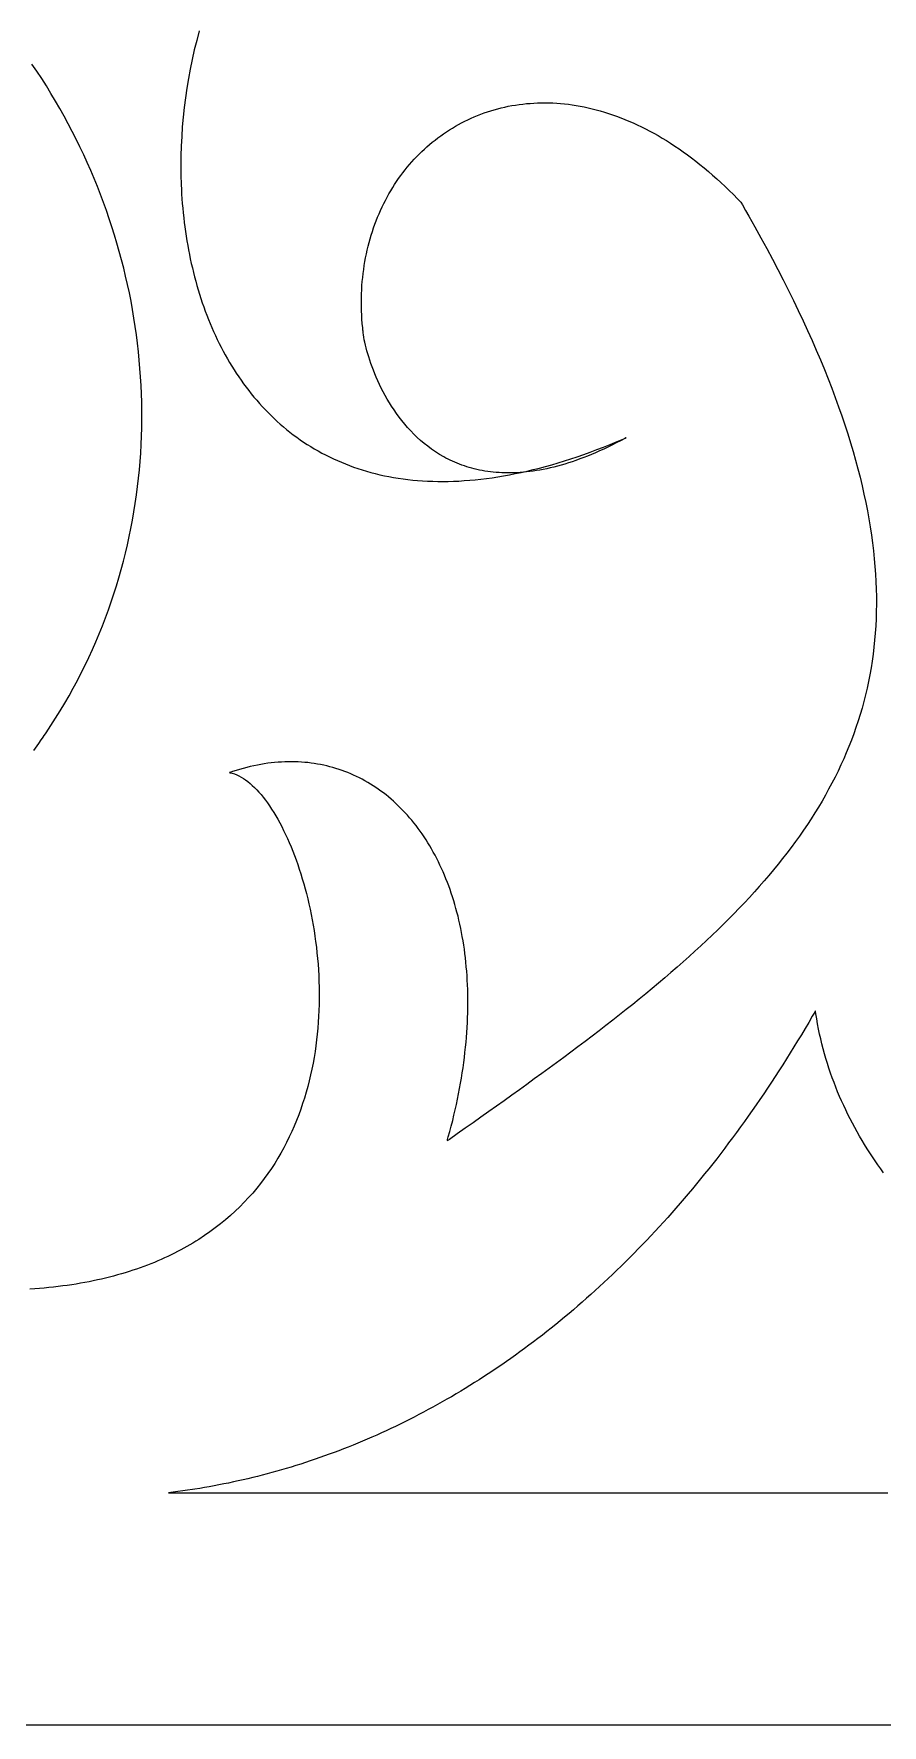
# Model space of a CAD drawing. Extents: x -53 to 64, y 95 to 135.
# Drawn here: x -22.83 to -11.59, y 95.46 to 117.87 of the extents above; entities that cross this region are included whole.
import ezdxf

# ---------------------------------------------------------------- set-up
doc = ezdxf.new("R2010")
doc.units = 0
doc.header["$MEASUREMENT"] = 0
doc.layers.add('LAYER_1', color=18, linetype='CONTINUOUS')

msp = doc.modelspace()

# ---------------------------------------------------------------- linework, layer by layer
at = {"layer": 'LAYER_1'}
for points in [[(-20.636, 117.913), (-20.669, 117.787), (-20.7, 117.662), (-20.729, 117.535), (-20.754, 117.408), (-20.778, 117.281), (-20.799, 117.153), (-20.818, 117.025), (-20.834, 116.897), (-20.847, 116.769), (-20.859, 116.641), (-20.867, 116.513), (-20.874, 116.385), (-20.877, 116.257), (-20.879, 116.13), (-20.878, 116.003), (-20.874, 115.876), (-20.871, 115.813), (-20.868, 115.75), (-20.864, 115.687), (-20.859, 115.625), (-20.854, 115.562), (-20.848, 115.5), (-20.841, 115.438), (-20.834, 115.376), (-20.826, 115.315), (-20.817, 115.253), (-20.808, 115.192), (-20.799, 115.131), (-20.788, 115.071), (-20.777, 115.01), (-20.765, 114.95), (-20.753, 114.891), (-20.74, 114.831), (-20.726, 114.772), (-20.712, 114.713), (-20.697, 114.655), (-20.682, 114.596), (-20.666, 114.539), (-20.649, 114.481), (-20.631, 114.424), (-20.613, 114.367), (-20.594, 114.311), (-20.575, 114.255), (-20.555, 114.2), (-20.534, 114.145), (-20.513, 114.09), (-20.49, 114.036), (-20.468, 113.982), (-20.444, 113.929), (-20.42, 113.876), (-20.396, 113.823), (-20.37, 113.772), (-20.344, 113.72), (-20.318, 113.669), (-20.29, 113.619), (-20.262, 113.569), (-20.234, 113.52), (-20.204, 113.472), (-20.174, 113.423), (-20.144, 113.376), (-20.112, 113.329), (-20.08, 113.283), (-20.048, 113.237), (-20.014, 113.192), (-19.98, 113.147), (-19.946, 113.103), (-19.91, 113.06), (-19.874, 113.018), (-19.838, 112.976), (-19.8, 112.934), (-19.762, 112.894), (-19.723, 112.854), (-19.684, 112.815), (-19.644, 112.777), (-19.603, 112.739), (-19.562, 112.702), (-19.52, 112.666), (-19.477, 112.63), (-19.433, 112.596), (-19.389, 112.562), (-19.344, 112.528), (-19.299, 112.496), (-19.253, 112.465), (-19.206, 112.434), (-19.158, 112.404), (-19.11, 112.375), (-19.061, 112.347), (-19.011, 112.319), (-18.961, 112.293), (-18.91, 112.267), (-18.858, 112.243), (-18.805, 112.219), (-18.752, 112.196), (-18.698, 112.174), (-18.644, 112.153), (-18.589, 112.133), (-18.533, 112.114), (-18.476, 112.096), (-18.419, 112.078), (-18.361, 112.062), (-18.302, 112.047), (-18.243, 112.032), (-18.182, 112.019), (-18.122, 112.007), (-18.06, 111.996), (-17.998, 111.986), (-17.935, 111.977), (-17.871, 111.968), (-17.807, 111.961), (-17.742, 111.956), (-17.676, 111.951), (-17.609, 111.947), (-17.542, 111.944), (-17.474, 111.943), (-17.405, 111.943), (-17.336, 111.943), (-17.266, 111.945), (-17.195, 111.948), (-17.124, 111.953), (-17.051, 111.958), (-16.978, 111.965), (-16.905, 111.973), (-16.83, 111.982), (-16.755, 111.992), (-16.679, 112.004), (-16.603, 112.016), (-16.525, 112.03), (-16.447, 112.046), (-16.368, 112.062), (-16.289, 112.08), (-16.209, 112.099), (-16.128, 112.12), (-16.046, 112.141), (-15.964, 112.164), (-15.88, 112.189), (-15.797, 112.214), (-15.712, 112.242), (-15.627, 112.27), (-15.54, 112.3), (-15.454, 112.331), (-15.366, 112.364), (-15.278, 112.398), (-15.189, 112.433), (-15.099, 112.47), (-15.008, 112.508), (-14.986, 112.518), (-14.98, 112.521), (-14.978, 112.521), (-14.978, 112.521), (-14.978, 112.521), (-14.979, 112.521), (-14.983, 112.519), (-14.997, 112.511), (-15.054, 112.481), (-15.111, 112.452), (-15.166, 112.424), (-15.222, 112.397), (-15.276, 112.371), (-15.33, 112.347), (-15.384, 112.323), (-15.437, 112.301), (-15.489, 112.279), (-15.541, 112.259), (-15.593, 112.24), (-15.643, 112.221), (-15.694, 112.204), (-15.743, 112.188), (-15.792, 112.173), (-15.841, 112.159), (-15.889, 112.145), (-15.936, 112.133), (-15.983, 112.122), (-16.03, 112.111), (-16.076, 112.102), (-16.121, 112.093), (-16.166, 112.086), (-16.21, 112.079), (-16.254, 112.073), (-16.297, 112.068), (-16.34, 112.064), (-16.382, 112.06), (-16.424, 112.058), (-16.465, 112.056), (-16.506, 112.055), (-16.546, 112.055), (-16.586, 112.055), (-16.625, 112.057), (-16.663, 112.059), (-16.702, 112.062), (-16.739, 112.065), (-16.777, 112.069), (-16.813, 112.074), (-16.849, 112.08), (-16.885, 112.086), (-16.921, 112.093), (-16.955, 112.101), (-16.99, 112.109), (-17.024, 112.118), (-17.057, 112.128), (-17.09, 112.138), (-17.122, 112.148), (-17.154, 112.16), (-17.186, 112.171), (-17.217, 112.184), (-17.248, 112.197), (-17.278, 112.21), (-17.308, 112.224), (-17.337, 112.238), (-17.366, 112.253), (-17.394, 112.269), (-17.45, 112.301), (-17.503, 112.335), (-17.556, 112.37), (-17.606, 112.408), (-17.655, 112.446), (-17.702, 112.486), (-17.747, 112.527), (-17.791, 112.57), (-17.833, 112.613), (-17.874, 112.657), (-17.913, 112.703), (-17.951, 112.748), (-17.987, 112.795), (-18.021, 112.842), (-18.054, 112.89), (-18.086, 112.938), (-18.116, 112.986), (-18.145, 113.035), (-18.173, 113.083), (-18.199, 113.132), (-18.224, 113.18), (-18.247, 113.228), (-18.269, 113.276), (-18.29, 113.323), (-18.31, 113.37), (-18.328, 113.416), (-18.345, 113.461), (-18.361, 113.506), (-18.376, 113.55), (-18.389, 113.592), (-18.402, 113.634), (-18.413, 113.674), (-18.423, 113.713), (-18.432, 113.75), (-18.44, 113.786), (-18.448, 113.821), (-18.454, 113.854), (-18.459, 113.884), (-18.463, 113.913), (-18.464, 113.927), (-18.464, 113.929), (-18.465, 113.93), (-18.465, 113.931), (-18.465, 113.933), (-18.467, 113.947), (-18.469, 113.976), (-18.475, 114.034), (-18.479, 114.091), (-18.482, 114.148), (-18.485, 114.205), (-18.486, 114.261), (-18.486, 114.317), (-18.486, 114.372), (-18.484, 114.428), (-18.482, 114.483), (-18.479, 114.537), (-18.474, 114.591), (-18.469, 114.645), (-18.463, 114.698), (-18.456, 114.751), (-18.449, 114.804), (-18.44, 114.856), (-18.43, 114.907), (-18.42, 114.958), (-18.409, 115.009), (-18.397, 115.059), (-18.384, 115.109), (-18.37, 115.158), (-18.356, 115.207), (-18.341, 115.256), (-18.324, 115.303), (-18.308, 115.351), (-18.29, 115.398), (-18.271, 115.444), (-18.252, 115.49), (-18.232, 115.535), (-18.212, 115.58), (-18.19, 115.624), (-18.168, 115.667), (-18.145, 115.71), (-18.121, 115.753), (-18.097, 115.795), (-18.072, 115.836), (-18.046, 115.876), (-18.02, 115.916), (-17.993, 115.956), (-17.965, 115.995), (-17.937, 116.033), (-17.908, 116.07), (-17.878, 116.107), (-17.847, 116.143), (-17.816, 116.179), (-17.785, 116.214), (-17.753, 116.248), (-17.72, 116.281), (-17.686, 116.314), (-17.652, 116.346), (-17.618, 116.377), (-17.582, 116.408), (-17.547, 116.438), (-17.51, 116.467), (-17.474, 116.495), (-17.436, 116.523), (-17.398, 116.55), (-17.36, 116.576), (-17.321, 116.601), (-17.281, 116.626), (-17.241, 116.649), (-17.201, 116.672), (-17.16, 116.694), (-17.118, 116.716), (-17.076, 116.736), (-17.034, 116.756), (-16.991, 116.775), (-16.948, 116.792), (-16.904, 116.809), (-16.86, 116.826), (-16.815, 116.841), (-16.77, 116.855), (-16.725, 116.869), (-16.679, 116.882), (-16.633, 116.893), (-16.586, 116.904), (-16.54, 116.914), (-16.492, 116.923), (-16.445, 116.931), (-16.396, 116.938), (-16.348, 116.944), (-16.299, 116.949), (-16.25, 116.953), (-16.201, 116.957), (-16.151, 116.959), (-16.101, 116.96), (-16.051, 116.96), (-16.001, 116.959), (-15.95, 116.958), (-15.899, 116.955), (-15.847, 116.951), (-15.796, 116.946), (-15.744, 116.94), (-15.692, 116.933), (-15.639, 116.925), (-15.587, 116.915), (-15.534, 116.905), (-15.481, 116.894), (-15.428, 116.881), (-15.374, 116.868), (-15.321, 116.853), (-15.267, 116.837), (-15.213, 116.82), (-15.159, 116.802), (-15.105, 116.783), (-15.05, 116.762), (-14.996, 116.741), (-14.941, 116.718), (-14.886, 116.694), (-14.832, 116.669), (-14.777, 116.642), (-14.721, 116.615), (-14.666, 116.586), (-14.611, 116.556), (-14.556, 116.525), (-14.5, 116.492), (-14.445, 116.459), (-14.389, 116.424), (-14.334, 116.387), (-14.278, 116.35), (-14.223, 116.311), (-14.167, 116.271), (-14.111, 116.23), (-14.056, 116.187), (-14, 116.143), (-13.945, 116.098), (-13.889, 116.051), (-13.833, 116.003), (-13.778, 115.954), (-13.722, 115.903), (-13.667, 115.851), (-13.612, 115.798), (-13.556, 115.743), (-13.501, 115.687), (-13.474, 115.658), (-13.467, 115.651), (-13.463, 115.648), (-13.462, 115.646), (-13.461, 115.645), (-13.459, 115.643), (-13.438, 115.606), (-13.396, 115.533), (-13.354, 115.46), (-13.313, 115.387), (-13.273, 115.315), (-13.193, 115.172), (-13.116, 115.03), (-13.041, 114.889), (-12.968, 114.75), (-12.897, 114.612), (-12.828, 114.475), (-12.761, 114.34), (-12.697, 114.206), (-12.634, 114.073), (-12.574, 113.941), (-12.515, 113.811), (-12.459, 113.682), (-12.405, 113.554), (-12.352, 113.427), (-12.302, 113.302), (-12.254, 113.178), (-12.208, 113.054), (-12.163, 112.932), (-12.121, 112.812), (-12.081, 112.692), (-12.042, 112.573), (-12.006, 112.456), (-11.971, 112.339), (-11.938, 112.224), (-11.908, 112.11), (-11.879, 111.997), (-11.852, 111.884), (-11.827, 111.773), (-11.803, 111.663), (-11.782, 111.554), (-11.762, 111.446), (-11.744, 111.339), (-11.728, 111.232), (-11.714, 111.127), (-11.702, 111.023), (-11.691, 110.919), (-11.682, 110.817), (-11.675, 110.715), (-11.669, 110.615), (-11.665, 110.515), (-11.663, 110.416), (-11.663, 110.318), (-11.664, 110.221), (-11.667, 110.124), (-11.672, 110.028), (-11.678, 109.934), (-11.686, 109.84), (-11.696, 109.746), (-11.707, 109.654), (-11.72, 109.562), (-11.734, 109.471), (-11.75, 109.381), (-11.768, 109.291), (-11.787, 109.202), (-11.808, 109.114), (-11.83, 109.026), (-11.853, 108.939), (-11.879, 108.853), (-11.905, 108.768), (-11.934, 108.683), (-11.963, 108.598), (-11.994, 108.514), (-12.027, 108.431), (-12.061, 108.348), (-12.096, 108.266), (-12.133, 108.185), (-12.171, 108.104), (-12.211, 108.023), (-12.252, 107.943), (-12.295, 107.864), (-12.338, 107.785), (-12.383, 107.706), (-12.43, 107.628), (-12.478, 107.551), (-12.527, 107.473), (-12.577, 107.397), (-12.629, 107.32), (-12.682, 107.244), (-12.736, 107.169), (-12.791, 107.093), (-12.848, 107.018), (-12.906, 106.944), (-12.965, 106.87), (-13.025, 106.796), (-13.087, 106.722), (-13.15, 106.649), (-13.214, 106.576), (-13.279, 106.503), (-13.345, 106.43), (-13.412, 106.358), (-13.481, 106.286), (-13.55, 106.214), (-13.621, 106.143), (-13.693, 106.071), (-13.765, 106), (-13.839, 105.929), (-13.914, 105.858), (-13.99, 105.787), (-14.067, 105.716), (-14.145, 105.646), (-14.224, 105.575), (-14.304, 105.505), (-14.385, 105.435), (-14.467, 105.364), (-14.55, 105.294), (-14.634, 105.224), (-14.719, 105.154), (-14.805, 105.084), (-14.892, 105.013), (-14.979, 104.943), (-15.068, 104.873), (-15.157, 104.803), (-15.247, 104.733), (-15.338, 104.662), (-15.43, 104.592), (-15.523, 104.521), (-15.617, 104.451), (-15.711, 104.38), (-15.806, 104.309), (-15.902, 104.238), (-15.999, 104.167), (-16.096, 104.096), (-16.195, 104.024), (-16.293, 103.953), (-16.393, 103.881), (-16.494, 103.809), (-16.595, 103.736), (-16.697, 103.664), (-16.799, 103.591), (-16.902, 103.518), (-17.006, 103.444), (-17.11, 103.371), (-17.216, 103.297), (-17.321, 103.222), (-17.348, 103.204), (-17.349, 103.203), (-17.349, 103.204), (-17.349, 103.206), (-17.347, 103.211), (-17.345, 103.22), (-17.335, 103.256), (-17.315, 103.329), (-17.296, 103.401), (-17.277, 103.473), (-17.26, 103.545), (-17.243, 103.616), (-17.228, 103.687), (-17.213, 103.758), (-17.199, 103.828), (-17.185, 103.898), (-17.173, 103.968), (-17.161, 104.037), (-17.15, 104.106), (-17.14, 104.174), (-17.13, 104.242), (-17.122, 104.31), (-17.114, 104.377), (-17.107, 104.444), (-17.1, 104.51), (-17.095, 104.576), (-17.09, 104.641), (-17.085, 104.706), (-17.082, 104.771), (-17.079, 104.835), (-17.077, 104.899), (-17.076, 104.962), (-17.075, 105.025), (-17.076, 105.088), (-17.076, 105.15), (-17.078, 105.211), (-17.08, 105.272), (-17.083, 105.333), (-17.087, 105.393), (-17.091, 105.452), (-17.096, 105.511), (-17.102, 105.57), (-17.108, 105.628), (-17.115, 105.686), (-17.122, 105.743), (-17.131, 105.799), (-17.14, 105.855), (-17.149, 105.911), (-17.159, 105.966), (-17.17, 106.02), (-17.182, 106.074), (-17.194, 106.128), (-17.206, 106.18), (-17.22, 106.233), (-17.233, 106.284), (-17.248, 106.335), (-17.263, 106.386), (-17.279, 106.436), (-17.295, 106.485), (-17.312, 106.534), (-17.329, 106.583), (-17.347, 106.63), (-17.366, 106.677), (-17.385, 106.724), (-17.404, 106.77), (-17.424, 106.815), (-17.445, 106.859), (-17.466, 106.903), (-17.488, 106.947), (-17.511, 106.99), (-17.534, 107.032), (-17.557, 107.073), (-17.581, 107.114), (-17.605, 107.154), (-17.63, 107.194), (-17.656, 107.233), (-17.682, 107.271), (-17.708, 107.308), (-17.735, 107.345), (-17.762, 107.381), (-17.79, 107.417), (-17.818, 107.452), (-17.847, 107.486), (-17.876, 107.519), (-17.906, 107.552), (-17.936, 107.584), (-17.967, 107.615), (-17.998, 107.646), (-18.029, 107.675), (-18.061, 107.705), (-18.094, 107.733), (-18.127, 107.761), (-18.16, 107.788), (-18.193, 107.814), (-18.227, 107.839), (-18.262, 107.864), (-18.297, 107.888), (-18.332, 107.911), (-18.367, 107.933), (-18.403, 107.955), (-18.44, 107.976), (-18.476, 107.996), (-18.513, 108.015), (-18.551, 108.033), (-18.589, 108.051), (-18.627, 108.068), (-18.665, 108.084), (-18.704, 108.099), (-18.743, 108.113), (-18.783, 108.127), (-18.823, 108.139), (-18.863, 108.151), (-18.904, 108.162), (-18.944, 108.173), (-18.985, 108.182), (-19.027, 108.191), (-19.069, 108.198), (-19.111, 108.205), (-19.153, 108.211), (-19.196, 108.216), (-19.238, 108.22), (-19.282, 108.223), (-19.325, 108.226), (-19.369, 108.227), (-19.413, 108.228), (-19.457, 108.228), (-19.501, 108.226), (-19.546, 108.224), (-19.591, 108.221), (-19.636, 108.217), (-19.681, 108.213), (-19.727, 108.207), (-19.773, 108.2), (-19.819, 108.192), (-19.865, 108.184), (-19.912, 108.174), (-19.958, 108.164), (-20.005, 108.152), (-20.052, 108.14), (-20.1, 108.126), (-20.147, 108.112), (-20.195, 108.097), (-20.218, 108.089), (-20.23, 108.085), (-20.232, 108.084), (-20.233, 108.084), (-20.232, 108.084), (-20.231, 108.083), (-20.227, 108.083), (-20.198, 108.075), (-20.168, 108.066), (-20.139, 108.054), (-20.109, 108.041), (-20.08, 108.025), (-20.05, 108.007), (-20.021, 107.987), (-19.991, 107.965), (-19.962, 107.941), (-19.932, 107.915), (-19.903, 107.887), (-19.874, 107.858), (-19.845, 107.826), (-19.816, 107.793), (-19.788, 107.758), (-19.759, 107.721), (-19.731, 107.683), (-19.703, 107.642), (-19.676, 107.601), (-19.648, 107.557), (-19.621, 107.512), (-19.595, 107.466), (-19.568, 107.418), (-19.542, 107.369), (-19.517, 107.318), (-19.492, 107.266), (-19.467, 107.212), (-19.443, 107.158), (-19.419, 107.102), (-19.396, 107.044), (-19.374, 106.986), (-19.351, 106.926), (-19.33, 106.866), (-19.309, 106.804), (-19.289, 106.741), (-19.269, 106.677), (-19.25, 106.612), (-19.232, 106.546), (-19.215, 106.48), (-19.198, 106.412), (-19.182, 106.344), (-19.167, 106.274), (-19.152, 106.204), (-19.138, 106.134), (-19.126, 106.062), (-19.114, 105.99), (-19.103, 105.917), (-19.093, 105.844), (-19.083, 105.77), (-19.075, 105.696), (-19.068, 105.621), (-19.061, 105.546), (-19.056, 105.47), (-19.052, 105.394), (-19.049, 105.317), (-19.047, 105.241), (-19.046, 105.164), (-19.046, 105.086), (-19.047, 105.009), (-19.049, 104.931), (-19.053, 104.854), (-19.058, 104.776), (-19.064, 104.698), (-19.071, 104.62), (-19.08, 104.542), (-19.09, 104.465), (-19.101, 104.387), (-19.113, 104.309), (-19.127, 104.232), (-19.143, 104.154), (-19.159, 104.077), (-19.177, 104.001), (-19.197, 103.924), (-19.218, 103.848), (-19.241, 103.772), (-19.265, 103.697), (-19.29, 103.622), (-19.317, 103.548), (-19.346, 103.474), (-19.377, 103.401), (-19.408, 103.328), (-19.442, 103.256), (-19.477, 103.184), (-19.514, 103.113), (-19.553, 103.043), (-19.593, 102.974), (-19.635, 102.906), (-19.679, 102.838), (-19.725, 102.771), (-19.773, 102.705), (-19.822, 102.64), (-19.873, 102.576), (-19.926, 102.513), (-19.981, 102.452), (-20.038, 102.391), (-20.097, 102.331), (-20.158, 102.272), (-20.221, 102.215), (-20.286, 102.159), (-20.353, 102.104), (-20.422, 102.051), (-20.493, 101.998), (-20.566, 101.948), (-20.641, 101.898), (-20.68, 101.874), (-20.719, 101.85), (-20.758, 101.827), (-20.798, 101.804), (-20.839, 101.781), (-20.88, 101.759), (-20.922, 101.737), (-20.964, 101.715), (-21.007, 101.694), (-21.05, 101.673), (-21.094, 101.653), (-21.139, 101.633), (-21.184, 101.613), (-21.229, 101.594), (-21.276, 101.576), (-21.322, 101.557), (-21.37, 101.54), (-21.418, 101.522), (-21.466, 101.505), (-21.515, 101.489), (-21.565, 101.473), (-21.615, 101.457), (-21.666, 101.442), (-21.718, 101.427), (-21.77, 101.413), (-21.823, 101.399), (-21.876, 101.386), (-21.93, 101.373), (-21.984, 101.361), (-22.04, 101.349), (-22.095, 101.338), (-22.152, 101.327), (-22.209, 101.317), (-22.266, 101.307), (-22.325, 101.298), (-22.384, 101.289), (-22.443, 101.281), (-22.503, 101.273), (-22.564, 101.266), (-22.626, 101.259), (-22.688, 101.253), (-22.75, 101.247), (-22.814, 101.242), (-22.878, 101.238)], [(-22.827, 108.378), (-22.762, 108.471), (-22.729, 108.518), (-22.712, 108.542), (-22.704, 108.554), (-22.7, 108.56), (-22.698, 108.563), (-22.665, 108.611), (-22.601, 108.708), (-22.538, 108.805), (-22.477, 108.904), (-22.418, 109.003), (-22.36, 109.102), (-22.304, 109.203), (-22.25, 109.304), (-22.198, 109.406), (-22.147, 109.508), (-22.098, 109.611), (-22.05, 109.714), (-22.005, 109.818), (-21.961, 109.922), (-21.918, 110.027), (-21.878, 110.133), (-21.839, 110.239), (-21.801, 110.345), (-21.766, 110.452), (-21.732, 110.56), (-21.699, 110.667), (-21.669, 110.775), (-21.64, 110.884), (-21.612, 110.993), (-21.587, 111.102), (-21.562, 111.211), (-21.54, 111.321), (-21.519, 111.431), (-21.5, 111.541), (-21.482, 111.652), (-21.466, 111.763), (-21.452, 111.874), (-21.439, 111.985), (-21.428, 112.096), (-21.419, 112.208), (-21.411, 112.319), (-21.405, 112.431), (-21.4, 112.543), (-21.397, 112.655), (-21.395, 112.767), (-21.395, 112.879), (-21.397, 112.991), (-21.4, 113.103), (-21.405, 113.215), (-21.412, 113.327), (-21.42, 113.439), (-21.429, 113.551), (-21.44, 113.662), (-21.453, 113.774), (-21.467, 113.886), (-21.483, 113.997), (-21.5, 114.108), (-21.519, 114.219), (-21.539, 114.33), (-21.561, 114.441), (-21.585, 114.551), (-21.61, 114.661), (-21.636, 114.771), (-21.664, 114.881), (-21.694, 114.99), (-21.725, 115.099), (-21.758, 115.208), (-21.792, 115.316), (-21.827, 115.424), (-21.865, 115.531), (-21.903, 115.638), (-21.943, 115.745), (-21.985, 115.851), (-22.028, 115.957), (-22.073, 116.062), (-22.119, 116.167), (-22.166, 116.271), (-22.215, 116.375), (-22.266, 116.478), (-22.318, 116.581), (-22.371, 116.682), (-22.426, 116.784), (-22.482, 116.884), (-22.54, 116.984), (-22.6, 117.084), (-22.66, 117.183), (-22.722, 117.28), (-22.786, 117.378), (-22.851, 117.474)], [(-11.567, 102.782), (-11.605, 102.834), (-11.642, 102.886), (-11.679, 102.939), (-11.715, 102.992), (-11.75, 103.046), (-11.785, 103.1), (-11.819, 103.155), (-11.853, 103.211), (-11.886, 103.267), (-11.918, 103.323), (-11.949, 103.38), (-11.98, 103.438), (-12.01, 103.496), (-12.04, 103.555), (-12.069, 103.614), (-12.096, 103.673), (-12.124, 103.733), (-12.15, 103.794), (-12.176, 103.855), (-12.2, 103.916), (-12.224, 103.978), (-12.248, 104.04), (-12.27, 104.103), (-12.291, 104.166), (-12.312, 104.23), (-12.331, 104.294), (-12.35, 104.358), (-12.368, 104.423), (-12.385, 104.488), (-12.4, 104.554), (-12.415, 104.62), (-12.429, 104.686), (-12.442, 104.753), (-12.454, 104.82), (-12.465, 104.887), (-12.47, 104.921), (-12.47, 104.926), (-12.47, 104.926), (-12.471, 104.925), (-12.473, 104.922), (-12.476, 104.917), (-12.488, 104.896), (-12.512, 104.855), (-12.56, 104.773), (-12.608, 104.691), (-12.657, 104.609), (-12.706, 104.529), (-12.755, 104.449), (-12.804, 104.369), (-12.854, 104.29), (-12.904, 104.212), (-12.954, 104.134), (-13.004, 104.057), (-13.054, 103.98), (-13.105, 103.904), (-13.155, 103.829), (-13.206, 103.754), (-13.257, 103.68), (-13.309, 103.606), (-13.36, 103.533), (-13.412, 103.46), (-13.464, 103.388), (-13.516, 103.317), (-13.568, 103.246), (-13.621, 103.176), (-13.673, 103.106), (-13.726, 103.037), (-13.779, 102.968), (-13.832, 102.9), (-13.885, 102.833), (-13.939, 102.766), (-13.993, 102.7), (-14.047, 102.634), (-14.101, 102.569), (-14.155, 102.504), (-14.209, 102.44), (-14.264, 102.377), (-14.318, 102.314), (-14.373, 102.251), (-14.428, 102.189), (-14.483, 102.128), (-14.539, 102.067), (-14.594, 102.007), (-14.65, 101.947), (-14.706, 101.888), (-14.762, 101.83), (-14.818, 101.772), (-14.874, 101.714), (-14.931, 101.657), (-14.987, 101.601), (-15.044, 101.545), (-15.101, 101.49), (-15.158, 101.435), (-15.215, 101.381), (-15.272, 101.327), (-15.33, 101.274), (-15.387, 101.221), (-15.445, 101.169), (-15.503, 101.118), (-15.561, 101.067), (-15.619, 101.016), (-15.677, 100.966), (-15.735, 100.917), (-15.794, 100.868), (-15.853, 100.82), (-15.911, 100.772), (-15.97, 100.724), (-16.029, 100.678), (-16.088, 100.631), (-16.147, 100.586), (-16.207, 100.54), (-16.266, 100.496), (-16.326, 100.452), (-16.386, 100.408), (-16.445, 100.365), (-16.505, 100.322), (-16.565, 100.28), (-16.625, 100.238), (-16.686, 100.197), (-16.746, 100.157), (-16.806, 100.117), (-16.867, 100.077), (-16.928, 100.038), (-16.988, 100), (-17.049, 99.962), (-17.11, 99.924), (-17.171, 99.887), (-17.232, 99.85), (-17.293, 99.814), (-17.355, 99.779), (-17.416, 99.744), (-17.478, 99.709), (-17.539, 99.675), (-17.601, 99.642), (-17.662, 99.609), (-17.724, 99.576), (-17.786, 99.544), (-17.848, 99.513), (-17.91, 99.482), (-17.972, 99.451), (-18.034, 99.421), (-18.097, 99.392), (-18.159, 99.363), (-18.221, 99.334), (-18.284, 99.306), (-18.346, 99.278), (-18.409, 99.251), (-18.472, 99.224), (-18.534, 99.198), (-18.597, 99.173), (-18.66, 99.147), (-18.723, 99.123), (-18.786, 99.098), (-18.849, 99.075), (-18.912, 99.051), (-18.975, 99.028), (-19.038, 99.006), (-19.101, 98.984), (-19.165, 98.963), (-19.228, 98.942), (-19.291, 98.921), (-19.355, 98.901), (-19.418, 98.882), (-19.482, 98.863), (-19.545, 98.844), (-19.609, 98.826), (-19.672, 98.808), (-19.736, 98.791), (-19.8, 98.775), (-19.863, 98.758), (-19.927, 98.742), (-19.991, 98.727), (-20.055, 98.712), (-20.118, 98.698), (-20.182, 98.684), (-20.246, 98.67), (-20.31, 98.657), (-20.374, 98.644), (-20.438, 98.632), (-20.502, 98.621), (-20.566, 98.609), (-20.629, 98.598), (-20.693, 98.588), (-20.821, 98.569), (-20.949, 98.551), (-21.013, 98.543), (-21.029, 98.541), (-21.037, 98.54), (-21.039, 98.54), (-21.04, 98.539), (-21.041, 98.539), (-21.041, 98.539), (-21.041, 98.539), (-21.04, 98.539), (-21.038, 98.539), (-21.036, 98.539), (-21.033, 98.539), (-21.029, 98.539), (-21.024, 98.539), (-21.019, 98.539), (-21.013, 98.539), (-21.006, 98.539), (-20.998, 98.539), (-20.99, 98.539), (-20.981, 98.539), (-20.971, 98.539), (-20.961, 98.539), (-20.95, 98.539), (-20.938, 98.539), (-20.925, 98.539), (-20.912, 98.539), (-20.898, 98.539), (-20.883, 98.539), (-20.868, 98.539), (-20.852, 98.539), (-20.836, 98.539), (-20.818, 98.539), (-20.8, 98.539), (-20.782, 98.539), (-20.763, 98.539), (-20.743, 98.539), (-20.722, 98.539), (-20.701, 98.539), (-20.68, 98.539), (-20.657, 98.539), (-20.635, 98.539), (-20.611, 98.539), (-20.587, 98.539), (-20.562, 98.539), (-20.537, 98.539), (-20.511, 98.539), (-20.485, 98.539), (-20.458, 98.539), (-20.43, 98.539), (-20.402, 98.539), (-20.373, 98.539), (-20.344, 98.539), (-20.314, 98.539), (-20.284, 98.539), (-20.253, 98.539), (-20.222, 98.539), (-20.19, 98.539), (-20.158, 98.539), (-20.125, 98.539), (-20.091, 98.539), (-20.057, 98.539), (-20.023, 98.539), (-19.988, 98.539), (-19.953, 98.539), (-19.917, 98.539), (-19.88, 98.539), (-19.844, 98.539), (-19.806, 98.539), (-19.769, 98.539), (-19.73, 98.539), (-19.653, 98.539), (-19.573, 98.539), (-19.492, 98.539), (-19.409, 98.539), (-19.325, 98.539), (-19.239, 98.539), (-19.151, 98.539), (-19.062, 98.539), (-18.972, 98.539), (-18.88, 98.539), (-18.787, 98.539), (-18.692, 98.539), (-18.597, 98.539), (-18.5, 98.539), (-18.401, 98.539), (-18.302, 98.539), (-18.202, 98.539), (-18.1, 98.539), (-17.997, 98.539), (-17.894, 98.539), (-17.789, 98.539), (-17.684, 98.539), (-17.578, 98.539), (-17.471, 98.539), (-17.363, 98.539), (-17.255, 98.539), (-17.145, 98.539), (-17.036, 98.539), (-16.925, 98.539), (-16.814, 98.539), (-16.703, 98.539), (-16.479, 98.539), (-16.253, 98.539), (-16.026, 98.539), (-15.798, 98.539), (-15.342, 98.539), (-15.113, 98.539), (-14.886, 98.539), (-14.659, 98.539), (-14.433, 98.539), (-14.209, 98.539), (-14.098, 98.539), (-13.987, 98.539), (-13.877, 98.539), (-13.767, 98.539), (-13.658, 98.539), (-13.55, 98.539), (-13.443, 98.539), (-13.336, 98.539), (-13.23, 98.539), (-13.125, 98.539), (-13.021, 98.539), (-12.917, 98.539), (-12.815, 98.539), (-12.714, 98.539), (-12.614, 98.539), (-12.515, 98.539), (-12.417, 98.539), (-12.32, 98.539), (-12.225, 98.539), (-12.13, 98.539), (-12.038, 98.539), (-11.946, 98.539), (-11.856, 98.539), (-11.767, 98.539), (-11.68, 98.539), (-11.595, 98.539), (-11.511, 98.539)], [(-11.249, 95.461), (-11.658, 95.461), (-12.064, 95.461), (-12.467, 95.461), (-12.868, 95.461), (-13.265, 95.461), (-13.658, 95.461), (-14.049, 95.461), (-14.436, 95.461), (-14.821, 95.461), (-15.201, 95.461), (-15.579, 95.461), (-15.953, 95.461), (-16.323, 95.461), (-16.69, 95.461), (-17.053, 95.461), (-17.413, 95.461), (-17.769, 95.461), (-18.122, 95.461), (-18.47, 95.461), (-18.815, 95.461), (-19.156, 95.461), (-19.493, 95.461), (-19.826, 95.461), (-20.155, 95.461), (-20.48, 95.461), (-20.801, 95.461), (-21.118, 95.461), (-21.43, 95.461), (-21.739, 95.461), (-22.043, 95.461), (-22.343, 95.461), (-22.638, 95.461), (-22.929, 95.461)]]:
    msp.add_lwpolyline(points, dxfattribs=at)

doc.saveas('drawing.dxf')
